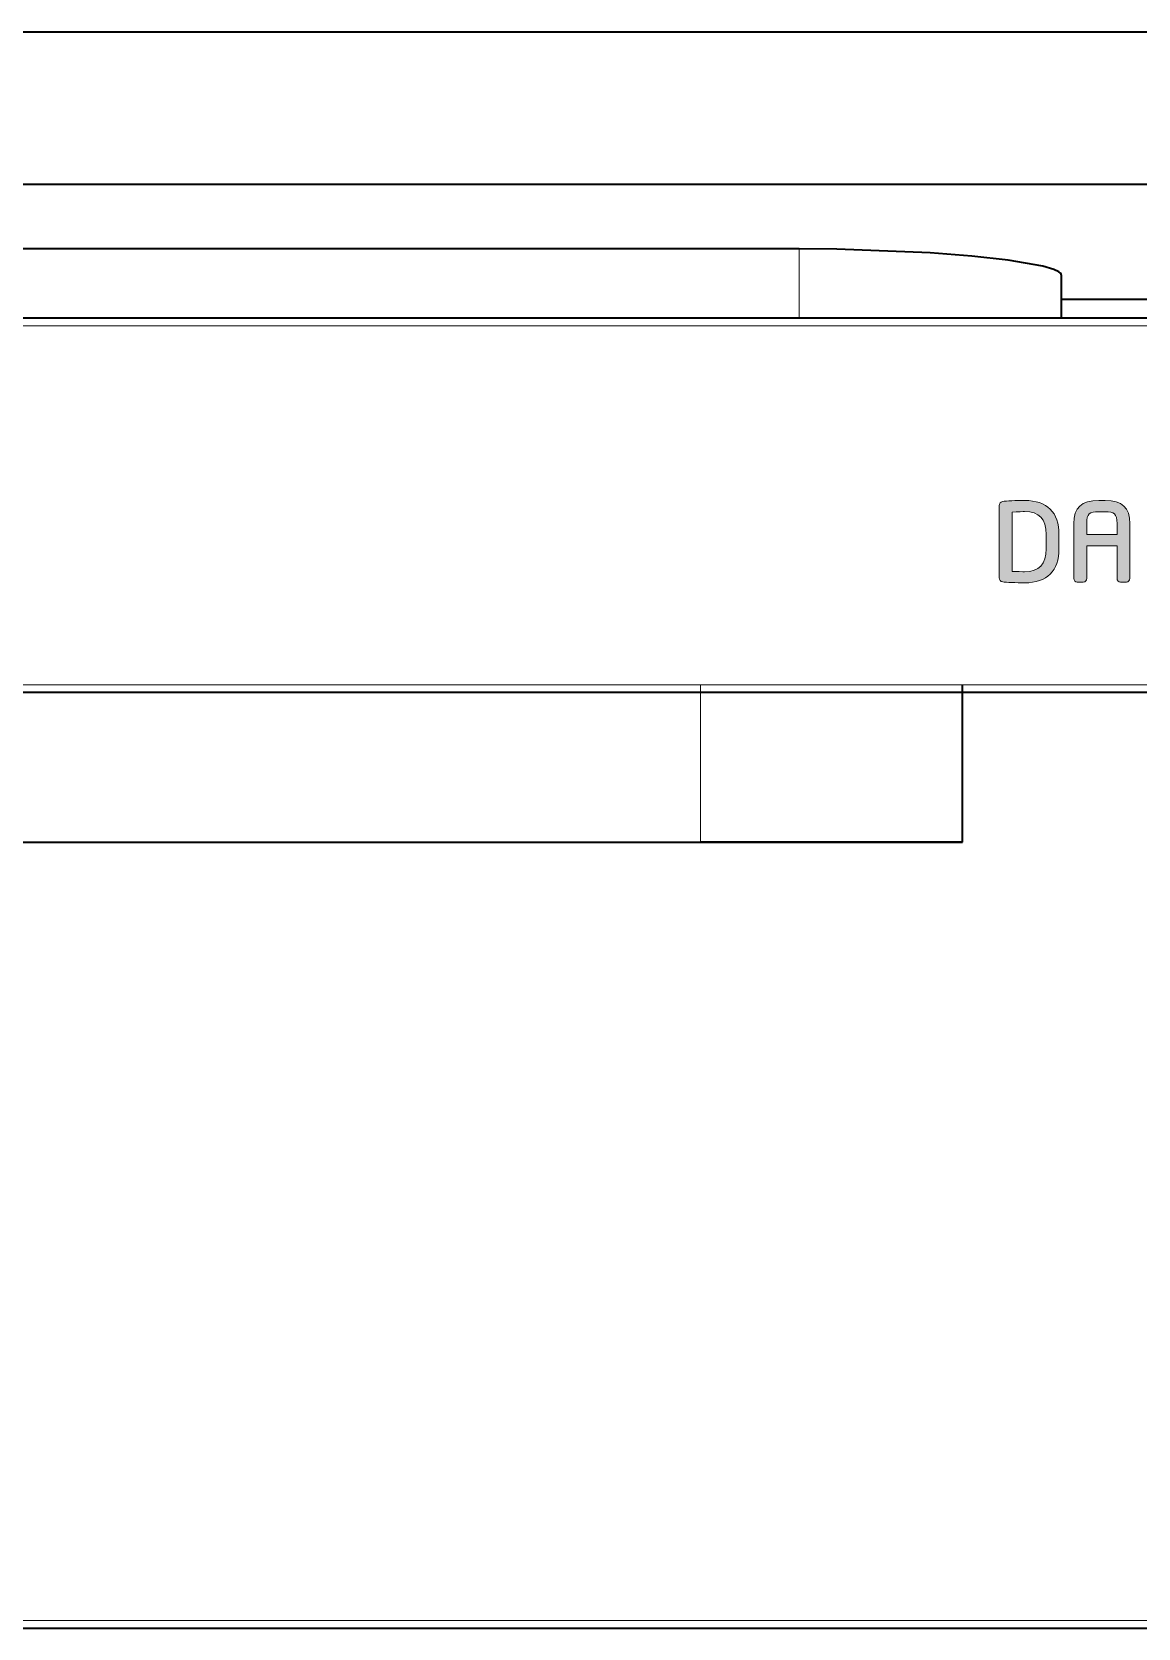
# Model space of a CAD drawing. Extents: x 16296677952 to 16296679688, y -37409618576 to -37409617304.
# Drawn here: x 16296678902 to 16296678931.55, y -37409618178.91 to -37409618136.26 of the extents above; entities that cross this region are included whole.
import ezdxf

# ---------------------------------------------------------------- set-up
doc = ezdxf.new("R2010")
doc.units = 0
doc.header["$LTSCALE"] = 10
doc.header["$MEASUREMENT"] = 0
doc.layers.get('0').update_dxf_attribs({"linetype": 'CONTINUOUS'})
doc.layers.add('레이어 1', color=7, linetype='CONTINUOUS', lineweight=0)

msp = doc.modelspace()

# ---------------------------------------------------------------- hatches: boundary and pattern name
at = {"layer": '레이어 1'}
h = msp.add_hatch(color=7, dxfattribs=at)
h.dxf.hatch_style = 2
edge = h.paths.add_edge_path()
edge.add_spline(control_points=[(16296678929.096149, -37409618150.073639), (16296678929.096149, -37409618150.486816), (16296678928.90764, -37409618150.687843), (16296678928.51964, -37409618150.687843), (16296678928.51964, -37409618150.687843), (16296678928.25419, -37409618150.68293), (16296678928.185011, -37409618150.681717), (16296678928.185011, -37409618150.681717), (16296678928.185011, -37409618149.097504), (16296678928.185011, -37409618149.097504), (16296678928.3225, -37409618149.083839), (16296678928.517891, -37409618149.081551), (16296678928.519831, -37409618149.081551), (16296678928.91835, -37409618149.081551), (16296678929.096149, -37409618149.270866), (16296678929.096149, -37409618149.69519), (16296678929.096149, -37409618149.69519), (16296678929.096149, -37409618150.073639), (16296678929.096149, -37409618150.073639)], knot_values=[0, 0, 0, 0, 1, 1, 1, 2, 2, 2, 3, 3, 3, 4, 4, 4, 5, 5, 5, 6, 6, 6, 6], degree=3, periodic=0)
edge = h.paths.add_edge_path()
edge.add_spline(control_points=[(16296678928.51964, -37409618148.783943), (16296678928.30426, -37409618148.783943), (16296678928.024851, -37409618148.797173), (16296678927.93322, -37409618148.811913), (16296678927.875919, -37409618148.821533), (16296678927.83918, -37409618148.864357), (16296678927.83918, -37409618148.920952), (16296678927.83918, -37409618148.920952), (16296678927.83918, -37409618150.848213), (16296678927.83918, -37409618150.848213), (16296678927.83918, -37409618150.907532), (16296678927.87627, -37409618150.949272), (16296678927.93601, -37409618150.957573), (16296678928.022671, -37409618150.971977), (16296678928.30117, -37409618150.9851), (16296678928.51964, -37409618150.9851), (16296678929.121059, -37409618150.9851), (16296678929.43881, -37409618150.669807), (16296678929.43881, -37409618150.073639), (16296678929.43881, -37409618150.073639), (16296678929.43881, -37409618149.69519), (16296678929.43881, -37409618149.69519), (16296678929.43881, -37409618149.09903), (16296678929.121059, -37409618148.783943), (16296678928.51964, -37409618148.783943)], knot_values=[0, 0, 0, 0, 1, 1, 1, 2, 2, 2, 3, 3, 3, 4, 4, 4, 5, 5, 5, 6, 6, 6, 7, 7, 7, 8, 8, 8, 8], degree=3, periodic=0)
h = msp.add_hatch(color=7, dxfattribs=at)
h.dxf.hatch_style = 2
edge = h.paths.add_edge_path()
edge.add_spline(control_points=[(16296678930.98988, -37409618149.692886), (16296678930.98988, -37409618149.692886), (16296678930.178921, -37409618149.692886), (16296678930.178921, -37409618149.692886), (16296678930.178921, -37409618149.662758), (16296678930.178921, -37409618149.403717), (16296678930.178921, -37409618149.403717), (16296678930.178921, -37409618149.133324), (16296678930.259291, -37409618149.087448), (16296678930.500441, -37409618149.087448), (16296678930.500441, -37409618149.087448), (16296678930.6686, -37409618149.087448), (16296678930.6686, -37409618149.087448), (16296678930.909611, -37409618149.087448), (16296678930.98988, -37409618149.133324), (16296678930.98988, -37409618149.403717), (16296678930.98988, -37409618149.403717), (16296678930.98988, -37409618149.662758), (16296678930.98988, -37409618149.692886)], knot_values=[0, 0, 0, 0, 1, 1, 1, 2, 2, 2, 3, 3, 3, 4, 4, 4, 5, 5, 5, 6, 6, 6, 6], degree=3, periodic=0)
edge = h.paths.add_edge_path()
edge.add_spline(control_points=[(16296678930.6686, -37409618148.783943), (16296678930.6686, -37409618148.783943), (16296678930.500441, -37409618148.783943), (16296678930.500441, -37409618148.783943), (16296678930.04105, -37409618148.783943), (16296678929.836229, -37409618148.975029), (16296678929.836229, -37409618149.403717), (16296678929.836229, -37409618149.403717), (16296678929.836229, -37409618150.870293), (16296678929.836229, -37409618150.870293), (16296678929.836229, -37409618150.921852), (16296678929.87813, -37409618150.965538), (16296678929.92758, -37409618150.965538), (16296678929.92758, -37409618150.965538), (16296678930.08802, -37409618150.965538), (16296678930.08802, -37409618150.965538), (16296678930.14488, -37409618150.965538), (16296678930.178921, -37409618150.917259), (16296678930.178921, -37409618150.870293), (16296678930.178921, -37409618150.870293), (16296678930.178921, -37409618150.027527), (16296678930.178921, -37409618149.994652), (16296678930.178921, -37409618149.994652), (16296678930.98988, -37409618149.994652), (16296678930.98988, -37409618149.994652), (16296678930.98988, -37409618150.027527), (16296678930.98988, -37409618150.870293), (16296678930.98988, -37409618150.870293), (16296678930.98988, -37409618150.922821), (16296678931.031309, -37409618150.965538), (16296678931.08235, -37409618150.965538), (16296678931.08235, -37409618150.965538), (16296678931.24082, -37409618150.965538), (16296678931.24082, -37409618150.965538), (16296678931.29637, -37409618150.965538), (16296678931.333759, -37409618150.916283), (16296678931.333759, -37409618150.870293), (16296678931.333759, -37409618150.870293), (16296678931.333759, -37409618149.403717), (16296678931.333759, -37409618149.403717), (16296678931.333759, -37409618148.975029), (16296678931.12854, -37409618148.783943), (16296678930.6686, -37409618148.783943)], knot_values=[0, 0, 0, 0, 1, 1, 1, 2, 2, 2, 3, 3, 3, 4, 4, 4, 5, 5, 5, 6, 6, 6, 7, 7, 7, 8, 8, 8, 9, 9, 9, 10, 10, 10, 11, 11, 11, 12, 12, 12, 13, 13, 13, 14, 14, 14, 14], degree=3, periodic=0)

# ---------------------------------------------------------------- linework, layer by layer
at = {"color": 7, "lineweight": 35}
for p, q in [((16296678849.50104, -37409618136.264229), (16296678954.50104, -37409618136.264229)), ((16296678849.50104, -37409618140.328247), (16296678954.50104, -37409618140.328247)), ((16296678922.50104, -37409618142.05854), (16296678881.50104, -37409618142.05854)), ((16296678959.50104, -37409618143.414558), (16296678929.50104, -37409618143.414558)), ((16296678949.19104, -37409618143.914558), (16296678854.811041, -37409618143.914558)), ((16296678949.87281, -37409618153.914558), (16296678854.12928, -37409618153.914558)), ((16296678884.857651, -37409618157.914558), (16296678922.357651, -37409618157.914558)), ((16296678887.357651, -37409618157.914558), (16296678919.857651, -37409618157.914558)), ((16296678856.82099, -37409618178.914558), (16296678947.181101, -37409618178.914558))]:
    msp.add_line(p, q, dxfattribs=at)
at = {"color": 7, "lineweight": 13, "ltscale": 0.0464}
msp.add_line((16296678922.50104, -37409618142.05854), (16296678922.50104, -37409618143.914558), dxfattribs=at)
at = {"color": 7, "lineweight": 35, "ltscale": 0.029031}
msp.add_line((16296678929.50104, -37409618142.753304), (16296678929.50104, -37409618143.914528), dxfattribs=at)
at = {"color": 7, "lineweight": 13}
for p, q in [((16296678944.390751, -37409618144.114571), (16296678862.080629, -37409618144.114571)), ((16296678944.390751, -37409618153.714546), (16296678862.080629, -37409618153.714546)), ((16296678853.20105, -37409618178.714546), (16296678950.801029, -37409618178.714546))]:
    msp.add_line(p, q, dxfattribs=at)
at = {"color": 7, "lineweight": 13, "ltscale": 0.366531}
msp.add_line((16296678919.857651, -37409618157.914558), (16296678919.857651, -37409618153.714546), dxfattribs=at)
at = {"color": 7, "lineweight": 35, "ltscale": 0.3839}
msp.add_line((16296678926.857651, -37409618157.914558), (16296678926.857651, -37409618153.714546), dxfattribs=at)
at = {"color": 7, "lineweight": 35, "ltscale": 0.175}
msp.add_line((16296678926.857651, -37409618157.914558), (16296678919.857651, -37409618157.914558), dxfattribs=at)
at = {"color": 7, "lineweight": 35, "ltscale": 0.1125}
msp.add_line((16296678922.357651, -37409618157.914558), (16296678926.857651, -37409618157.914558), dxfattribs=at)
at = {"color": 7}
msp.add_line((16296678853.20105, -37409618178.914558), (16296678950.801029, -37409618178.914558), dxfattribs=at)
at = {"color": 7, "lineweight": 35}
msp.add_lwpolyline([(16296678929.50104, -37409618142.753304), (16296678929.4986, -37409618142.737984), (16296678929.47864, -37409618142.706863), (16296678929.43903, -37409618142.67527), (16296678929.30188, -37409618142.611153), (16296678929.005501, -37409618142.525459), (16296678928.07972, -37409618142.363411), (16296678927.111641, -37409618142.253761), (16296678925.99469, -37409618142.165718), (16296678923.507139, -37409618142.067017), (16296678922.50104, -37409618142.05854)], dxfattribs=at)
at = {"layer": '레이어 1', "color": 7}
for points, knots in [([(16296678928.51964, -37409618148.783943), (16296678928.30426, -37409618148.783943), (16296678928.024851, -37409618148.797173), (16296678927.93322, -37409618148.811913), (16296678927.875919, -37409618148.821533), (16296678927.83918, -37409618148.864357), (16296678927.83918, -37409618148.920952), (16296678927.83918, -37409618148.920952), (16296678927.83918, -37409618150.848213), (16296678927.83918, -37409618150.848213), (16296678927.83918, -37409618150.907532), (16296678927.87627, -37409618150.949272), (16296678927.93601, -37409618150.957573), (16296678928.022671, -37409618150.971977), (16296678928.30117, -37409618150.9851), (16296678928.51964, -37409618150.9851), (16296678929.121059, -37409618150.9851), (16296678929.43881, -37409618150.669807), (16296678929.43881, -37409618150.073639), (16296678929.43881, -37409618150.073639), (16296678929.43881, -37409618149.69519), (16296678929.43881, -37409618149.69519), (16296678929.43881, -37409618149.09903), (16296678929.121059, -37409618148.783943), (16296678928.51964, -37409618148.783943)], [0, 0, 0, 0, 1, 1, 1, 2, 2, 2, 3, 3, 3, 4, 4, 4, 5, 5, 5, 6, 6, 6, 7, 7, 7, 8, 8, 8, 8]), ([(16296678930.6686, -37409618148.783943), (16296678930.6686, -37409618148.783943), (16296678930.500441, -37409618148.783943), (16296678930.500441, -37409618148.783943), (16296678930.04105, -37409618148.783943), (16296678929.836229, -37409618148.975029), (16296678929.836229, -37409618149.403717), (16296678929.836229, -37409618149.403717), (16296678929.836229, -37409618150.870293), (16296678929.836229, -37409618150.870293), (16296678929.836229, -37409618150.921852), (16296678929.87813, -37409618150.965538), (16296678929.92758, -37409618150.965538), (16296678929.92758, -37409618150.965538), (16296678930.08802, -37409618150.965538), (16296678930.08802, -37409618150.965538), (16296678930.14488, -37409618150.965538), (16296678930.178921, -37409618150.917259), (16296678930.178921, -37409618150.870293), (16296678930.178921, -37409618150.870293), (16296678930.178921, -37409618150.027527), (16296678930.178921, -37409618149.994652), (16296678930.178921, -37409618149.994652), (16296678930.98988, -37409618149.994652), (16296678930.98988, -37409618149.994652), (16296678930.98988, -37409618150.027527), (16296678930.98988, -37409618150.870293), (16296678930.98988, -37409618150.870293), (16296678930.98988, -37409618150.922821), (16296678931.031309, -37409618150.965538), (16296678931.08235, -37409618150.965538), (16296678931.08235, -37409618150.965538), (16296678931.24082, -37409618150.965538), (16296678931.24082, -37409618150.965538), (16296678931.29637, -37409618150.965538), (16296678931.333759, -37409618150.916283), (16296678931.333759, -37409618150.870293), (16296678931.333759, -37409618150.870293), (16296678931.333759, -37409618149.403717), (16296678931.333759, -37409618149.403717), (16296678931.333759, -37409618148.975029), (16296678931.12854, -37409618148.783943), (16296678930.6686, -37409618148.783943)], [0, 0, 0, 0, 1, 1, 1, 2, 2, 2, 3, 3, 3, 4, 4, 4, 5, 5, 5, 6, 6, 6, 7, 7, 7, 8, 8, 8, 9, 9, 9, 10, 10, 10, 11, 11, 11, 12, 12, 12, 13, 13, 13, 14, 14, 14, 14]), ([(16296678929.096149, -37409618150.073639), (16296678929.096149, -37409618150.486816), (16296678928.90764, -37409618150.687843), (16296678928.51964, -37409618150.687843), (16296678928.51964, -37409618150.687843), (16296678928.25419, -37409618150.68293), (16296678928.185011, -37409618150.681717), (16296678928.185011, -37409618150.681717), (16296678928.185011, -37409618149.097504), (16296678928.185011, -37409618149.097504), (16296678928.3225, -37409618149.083839), (16296678928.517891, -37409618149.081551), (16296678928.519831, -37409618149.081551), (16296678928.91835, -37409618149.081551), (16296678929.096149, -37409618149.270866), (16296678929.096149, -37409618149.69519), (16296678929.096149, -37409618149.69519), (16296678929.096149, -37409618150.073639), (16296678929.096149, -37409618150.073639)], [0, 0, 0, 0, 1, 1, 1, 2, 2, 2, 3, 3, 3, 4, 4, 4, 5, 5, 5, 6, 6, 6, 6]), ([(16296678930.98988, -37409618149.692886), (16296678930.98988, -37409618149.692886), (16296678930.178921, -37409618149.692886), (16296678930.178921, -37409618149.692886), (16296678930.178921, -37409618149.662758), (16296678930.178921, -37409618149.403717), (16296678930.178921, -37409618149.403717), (16296678930.178921, -37409618149.133324), (16296678930.259291, -37409618149.087448), (16296678930.500441, -37409618149.087448), (16296678930.500441, -37409618149.087448), (16296678930.6686, -37409618149.087448), (16296678930.6686, -37409618149.087448), (16296678930.909611, -37409618149.087448), (16296678930.98988, -37409618149.133324), (16296678930.98988, -37409618149.403717), (16296678930.98988, -37409618149.403717), (16296678930.98988, -37409618149.662758), (16296678930.98988, -37409618149.692886)], [0, 0, 0, 0, 1, 1, 1, 2, 2, 2, 3, 3, 3, 4, 4, 4, 5, 5, 5, 6, 6, 6, 6])]:
    msp.add_open_spline(points, degree=3, knots=knots, dxfattribs=at)

doc.saveas('drawing.dxf')
